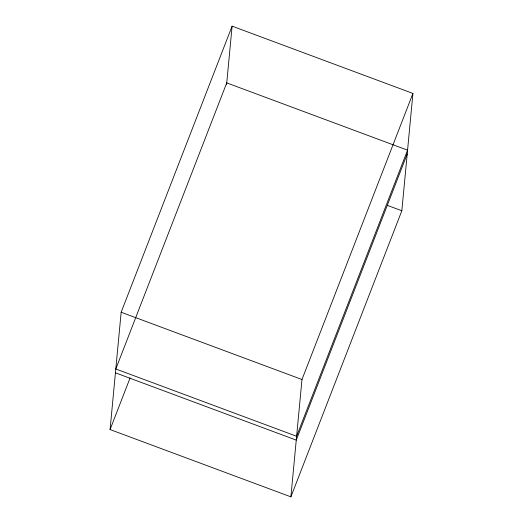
<?xml version="1.0" encoding="UTF-8"?>
<svg xmlns="http://www.w3.org/2000/svg" width="523" height="523" viewBox="0 0 523 523"><rect width="100%" height="100%" fill="white"/><g stroke="black" fill="none" stroke-linecap="round" stroke-linejoin="round"><path stroke-width="0.78" d="M110.072 429.56L121.159 312.238L232.107 26.15L412.928 93.44L401.841 210.762L290.893 496.85L110.072 429.56L130.135 377.822M226.603 84.432L232.107 26.15M290.893 496.85L301.98 379.521L412.928 93.44M407.201 154.024L296.253 440.111L115.433 372.821M387.347 205.369L401.841 210.762M121.159 312.238L301.98 379.521M226.747 82.889L115.799 368.976L296.619 436.267L407.567 150.179L226.747 82.889"/></g></svg>
